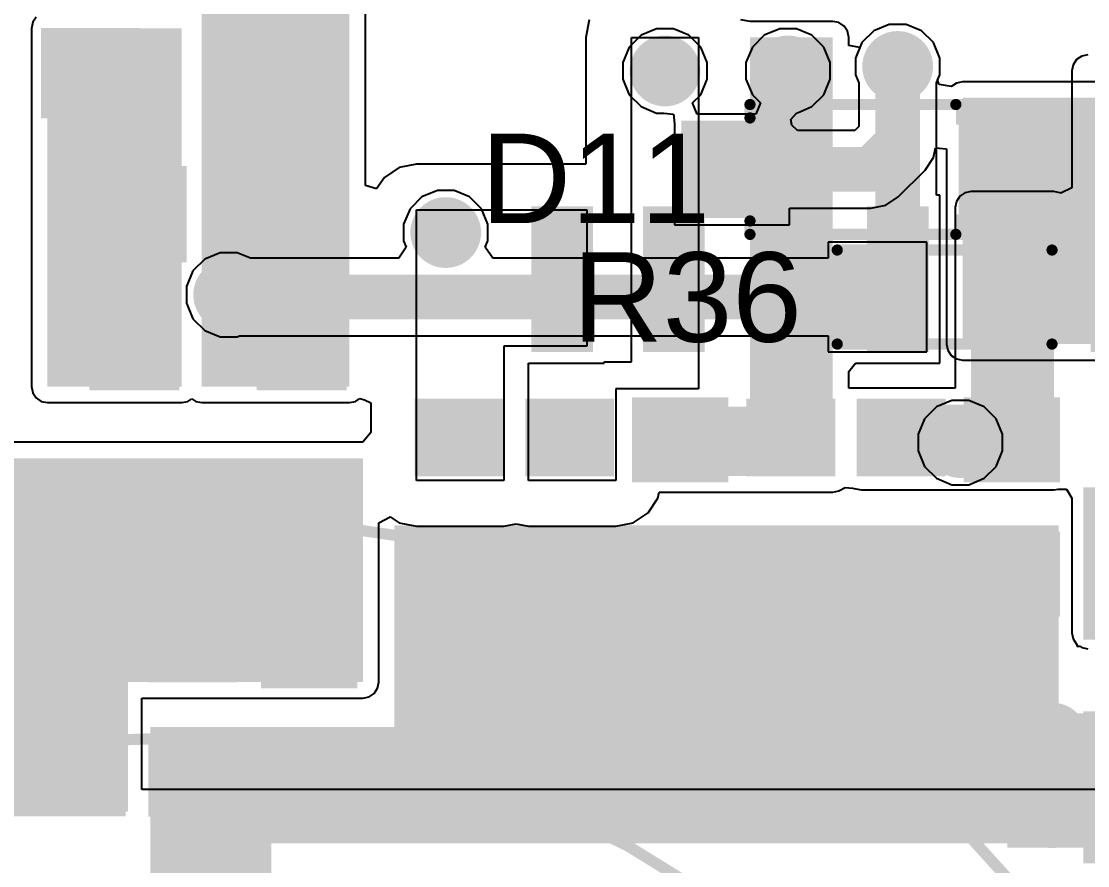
# Model space of a CAD drawing. Header units: millimetres. Extents: x 0 to 214, y 0 to 214.
# Drawn here: x 2.6093 to 3.0859, y 2.096 to 2.4732 of the extents above; entities that cross this region are included whole.
import ezdxf

# ---------------------------------------------------------------- set-up
doc = ezdxf.new("R2010")
doc.units = ezdxf.units.MM
doc.header["$MEASUREMENT"] = 0
for name, color, linetype in [('BottomLayer', 5, 'Continuous'), ('BottomPaste', 16, 'Continuous'), ('BottomSolder', 6, 'Continuous'), ('TopLayer', 1, 'Continuous'), ('TopOverlay', 2, 'Continuous'), ('TopPaste', 8, 'Continuous'), ('TopSolder', 216, 'Continuous'), ('ViaHoleLayer', 16, 'Continuous')]:
    doc.layers.add(name, color=color, linetype=linetype)
doc.styles.add('Arial', font='', dxfattribs={"height": 0.2})
doc.styles.get('Arial').set_extended_font_data('Arial')

# ---------------------------------------------------------------- blocks, each defined once
blk = doc.blocks.new('R___0603_17')
at = {"layer": 'TopLayer'}
for points in [[(-0.015, 0.0175), (-0.015, -0.0175), (-0.045, -0.0175), (-0.045, 0.0175)], [(0.045, 0.0175), (0.045, -0.0175), (0.015, -0.0175), (0.015, 0.0175)]]:
    blk.add_hatch(color=1, dxfattribs=at).paths.add_polyline_path(points)
at = {"layer": 'TopPaste'}
for points in [[(-0.015, 0.0175), (-0.015, -0.0175), (-0.045, -0.0175), (-0.045, 0.0175)], [(0.045, 0.0175), (0.045, -0.0175), (0.015, -0.0175), (0.015, 0.0175)]]:
    blk.add_hatch(color=8, dxfattribs=at).paths.add_polyline_path(points)
at = {"layer": 'TopSolder'}
for points in [[(-0.011, 0.0215), (-0.011, -0.0215), (-0.049, -0.0215), (-0.049, 0.0215)], [(0.049, 0.0215), (0.049, -0.0215), (0.011, -0.0215), (0.011, 0.0215)]]:
    blk.add_hatch(color=216, dxfattribs=at).paths.add_polyline_path(points)
at = {"layer": 'TopOverlay', "const_width": 0.005}
for points in [[(0.048, 0.021), (-0.048, 0.021)], [(-0.048, 0.021), (-0.048, -0.021)], [(0.048, 0.021), (0.048, -0.021)], [(0.048, -0.021), (-0.048, -0.021)]]:
    blk.add_lwpolyline(points, dxfattribs=at)
at = {"layer": 'TopOverlay', "const_width": 0.0025}
for points in [[(-0.04925, 0.021, 1), (-0.04675, 0.021, 1)], [(-0.04925, 0.021, 1), (-0.04675, 0.021, 1)], [(0.04675, 0.021, 1), (0.04925, 0.021, 1)], [(0.04675, 0.021, 1), (0.04925, 0.021, 1)], [(-0.04925, -0.021, 1), (-0.04675, -0.021, 1)], [(-0.04925, -0.021, 1), (-0.04675, -0.021, 1)], [(0.04675, -0.021, 1), (0.04925, -0.021, 1)], [(0.04675, -0.021, 1), (0.04925, -0.021, 1)]]:
    blk.add_lwpolyline(points, format="xyb", close=True, dxfattribs=at)
blk = doc.blocks.new('SOD_123_19')
at = {"layer": 'TopLayer'}
for points in [[(-0.04331, 0.01772), (-0.04331, -0.01772), (-0.08071, -0.01772), (-0.08071, 0.01772)], [(0.08071, 0.01772), (0.08071, -0.01772), (0.04331, -0.01772), (0.04331, 0.01772)]]:
    blk.add_hatch(color=1, dxfattribs=at).paths.add_polyline_path(points)
at = {"layer": 'TopOverlay'}
for points in [[(0.038, 0.02), (0.111, 0.02), (0.111, 0.0315), (0.038, 0.0315)], [(0.08344, -0.031), (0.11099, -0.031), (0.11099, 0.031), (0.08344, 0.031)], [(0.038, -0.0315), (0.111, -0.0315), (0.111, -0.02), (0.038, -0.02)]]:
    blk.add_hatch(color=2, dxfattribs=at).paths.add_polyline_path(points)
at = {"layer": 'TopPaste'}
for points in [[(-0.04331, 0.01772), (-0.04331, -0.01772), (-0.08071, -0.01772), (-0.08071, 0.01772)], [(0.08071, 0.01772), (0.08071, -0.01772), (0.04331, -0.01772), (0.04331, 0.01772)]]:
    blk.add_hatch(color=8, dxfattribs=at).paths.add_polyline_path(points)
at = {"layer": 'TopSolder'}
for points in [[(-0.03931, 0.02172), (-0.03931, -0.02172), (-0.08471, -0.02172), (-0.08471, 0.02172)], [(0.08471, 0.02172), (0.08471, -0.02172), (0.03931, -0.02172), (0.03931, 0.02172)]]:
    blk.add_hatch(color=216, dxfattribs=at).paths.add_polyline_path(points)
at = {"layer": 'TopOverlay', "const_width": 0.005}
for points in [[(-0.054, 0.023), (-0.054, 0.029)], [(-0.054, 0.029), (0.038, 0.029)], [(-0.054, -0.029), (-0.054, -0.023)], [(-0.054, -0.029), (0.038, -0.029)]]:
    blk.add_lwpolyline(points, dxfattribs=at)
at = {"layer": 'TopOverlay', "const_width": 0.0025}
for points in [[(-0.05525, 0.029, 1), (-0.05275, 0.029, 1)], [(-0.05525, 0.029, 1), (-0.05275, 0.029, 1)], [(0.03675, 0.029, 1), (0.03925, 0.029, 1)], [(-0.05525, 0.023, 1), (-0.05275, 0.023, 1)], [(-0.05525, -0.023, 1), (-0.05275, -0.023, 1)], [(-0.05525, -0.029, 1), (-0.05275, -0.029, 1)], [(-0.05525, -0.029, 1), (-0.05275, -0.029, 1)], [(0.03675, -0.029, 1), (0.03925, -0.029, 1)]]:
    blk.add_lwpolyline(points, format="xyb", close=True, dxfattribs=at)
blk = doc.blocks.new('R___0603_B_44')
at = {"layer": 'BottomLayer'}
for points in [[(-0.045, -0.0175), (-0.045, 0.0175), (-0.015, 0.0175), (-0.015, -0.0175)], [(0.015, -0.0175), (0.015, 0.0175), (0.045, 0.0175), (0.045, -0.0175)]]:
    blk.add_hatch(color=5, dxfattribs=at).paths.add_polyline_path(points)
at = {"layer": 'BottomPaste'}
for points in [[(-0.045, -0.0175), (-0.045, 0.0175), (-0.015, 0.0175), (-0.015, -0.0175)], [(0.015, -0.0175), (0.015, 0.0175), (0.045, 0.0175), (0.045, -0.0175)]]:
    blk.add_hatch(color=16, dxfattribs=at).paths.add_polyline_path(points)
at = {"layer": 'BottomSolder'}
for points in [[(-0.049, -0.0215), (-0.049, 0.0215), (-0.011, 0.0215), (-0.011, -0.0215)], [(0.011, -0.0215), (0.011, 0.0215), (0.049, 0.0215), (0.049, -0.0215)]]:
    blk.add_hatch(color=6, dxfattribs=at).paths.add_polyline_path(points)
blk = doc.blocks.new('C___0603_B_89')
at = {"layer": 'BottomLayer'}
for points in [[(-0.045, -0.0175), (-0.045, 0.0175), (-0.015, 0.0175), (-0.015, -0.0175)], [(0.015, -0.0175), (0.015, 0.0175), (0.045, 0.0175), (0.045, -0.0175)]]:
    blk.add_hatch(color=5, dxfattribs=at).paths.add_polyline_path(points)
at = {"layer": 'BottomPaste'}
for points in [[(-0.045, -0.0175), (-0.045, 0.0175), (-0.015, 0.0175), (-0.015, -0.0175)], [(0.015, -0.0175), (0.015, 0.0175), (0.045, 0.0175), (0.045, -0.0175)]]:
    blk.add_hatch(color=16, dxfattribs=at).paths.add_polyline_path(points)
at = {"layer": 'BottomSolder'}
for points in [[(-0.04736, -0.01986), (-0.04736, 0.01986), (-0.01264, 0.01986), (-0.01264, -0.01986)], [(0.01264, -0.01986), (0.01264, 0.01986), (0.04736, 0.01986), (0.04736, -0.01986)]]:
    blk.add_hatch(color=6, dxfattribs=at).paths.add_polyline_path(points)
blk = doc.blocks.new('C___0603_B_90')
at = {"layer": 'BottomLayer'}
for points in [[(-0.045, -0.0175), (-0.045, 0.0175), (-0.015, 0.0175), (-0.015, -0.0175)], [(0.015, -0.0175), (0.015, 0.0175), (0.045, 0.0175), (0.045, -0.0175)]]:
    blk.add_hatch(color=5, dxfattribs=at).paths.add_polyline_path(points)
at = {"layer": 'BottomPaste'}
for points in [[(-0.045, -0.0175), (-0.045, 0.0175), (-0.015, 0.0175), (-0.015, -0.0175)], [(0.015, -0.0175), (0.015, 0.0175), (0.045, 0.0175), (0.045, -0.0175)]]:
    blk.add_hatch(color=16, dxfattribs=at).paths.add_polyline_path(points)
at = {"layer": 'BottomSolder'}
for points in [[(-0.04736, -0.01986), (-0.04736, 0.01986), (-0.01264, 0.01986), (-0.01264, -0.01986)], [(0.01264, -0.01986), (0.01264, 0.01986), (0.04736, 0.01986), (0.04736, -0.01986)]]:
    blk.add_hatch(color=6, dxfattribs=at).paths.add_polyline_path(points)
blk = doc.blocks.new('UCC256404DDBR_B_96')
at = {"layer": 'BottomLayer'}
for points in [[(-0.139764, 0.186811), (-0.07874, 0.186811), (-0.07874, 0.163189), (-0.139764, 0.163189)], [(0.07874, 0.186811), (0.139764, 0.186811), (0.139764, 0.163189), (0.07874, 0.163189)], [(-0.139764, 0.136811), (-0.07874, 0.136811), (-0.07874, 0.113189), (-0.139764, 0.113189)], [(0.07874, 0.136811), (0.139764, 0.136811), (0.139764, 0.113189), (0.07874, 0.113189)], [(-0.139764, 0.086811), (-0.07874, 0.086811), (-0.07874, 0.063189), (-0.139764, 0.063189)], [(0.07874, 0.086811), (0.139764, 0.086811), (0.139764, 0.063189), (0.07874, 0.063189)], [(-0.139764, 0.036811), (-0.07874, 0.036811), (-0.07874, 0.013189), (-0.139764, 0.013189)], [(0.07874, 0.036811), (0.139764, 0.036811), (0.139764, 0.013189), (0.07874, 0.013189)], [(-0.139764, -0.013189), (-0.07874, -0.013189), (-0.07874, -0.036811), (-0.139764, -0.036811)], [(-0.139764, -0.063189), (-0.07874, -0.063189), (-0.07874, -0.086811), (-0.139764, -0.086811)], [(0.07874, -0.063189), (0.139764, -0.063189), (0.139764, -0.086811), (0.07874, -0.086811)], [(0.07874, -0.113189), (0.139764, -0.113189), (0.139764, -0.136811), (0.07874, -0.136811)], [(-0.139764, -0.163189), (-0.07874, -0.163189), (-0.07874, -0.186811), (-0.139764, -0.186811)], [(0.07874, -0.163189), (0.139764, -0.163189), (0.139764, -0.186811), (0.07874, -0.186811)]]:
    blk.add_hatch(color=5, dxfattribs=at).paths.add_polyline_path(points)
at = {"layer": 'BottomPaste'}
for points in [[(-0.139764, 0.186811), (-0.07874, 0.186811), (-0.07874, 0.163189), (-0.139764, 0.163189)], [(0.07874, 0.186811), (0.139764, 0.186811), (0.139764, 0.163189), (0.07874, 0.163189)], [(-0.139764, 0.136811), (-0.07874, 0.136811), (-0.07874, 0.113189), (-0.139764, 0.113189)], [(0.07874, 0.136811), (0.139764, 0.136811), (0.139764, 0.113189), (0.07874, 0.113189)], [(-0.139764, 0.086811), (-0.07874, 0.086811), (-0.07874, 0.063189), (-0.139764, 0.063189)], [(0.07874, 0.086811), (0.139764, 0.086811), (0.139764, 0.063189), (0.07874, 0.063189)], [(-0.139764, 0.036811), (-0.07874, 0.036811), (-0.07874, 0.013189), (-0.139764, 0.013189)], [(0.07874, 0.036811), (0.139764, 0.036811), (0.139764, 0.013189), (0.07874, 0.013189)], [(-0.139764, -0.013189), (-0.07874, -0.013189), (-0.07874, -0.036811), (-0.139764, -0.036811)], [(-0.139764, -0.063189), (-0.07874, -0.063189), (-0.07874, -0.086811), (-0.139764, -0.086811)], [(0.07874, -0.063189), (0.139764, -0.063189), (0.139764, -0.086811), (0.07874, -0.086811)], [(0.07874, -0.113189), (0.139764, -0.113189), (0.139764, -0.136811), (0.07874, -0.136811)], [(-0.139764, -0.163189), (-0.07874, -0.163189), (-0.07874, -0.186811), (-0.139764, -0.186811)], [(0.07874, -0.163189), (0.139764, -0.163189), (0.139764, -0.186811), (0.07874, -0.186811)]]:
    blk.add_hatch(color=16, dxfattribs=at).paths.add_polyline_path(points)
at = {"layer": 'BottomSolder'}
for points in [[(-0.141733, 0.18878), (-0.076771, 0.18878), (-0.076771, 0.16122), (-0.141733, 0.16122)], [(0.076771, 0.18878), (0.141733, 0.18878), (0.141733, 0.16122), (0.076771, 0.16122)], [(-0.141733, 0.13878), (-0.076771, 0.13878), (-0.076771, 0.11122), (-0.141733, 0.11122)], [(0.076771, 0.13878), (0.141733, 0.13878), (0.141733, 0.11122), (0.076771, 0.11122)], [(-0.141733, 0.08878), (-0.076771, 0.08878), (-0.076771, 0.06122), (-0.141733, 0.06122)], [(0.076771, 0.08878), (0.141733, 0.08878), (0.141733, 0.06122), (0.076771, 0.06122)], [(-0.141733, 0.03878), (-0.076771, 0.03878), (-0.076771, 0.01122), (-0.141733, 0.01122)], [(0.076771, 0.03878), (0.141733, 0.03878), (0.141733, 0.01122), (0.076771, 0.01122)], [(-0.141733, -0.01122), (-0.076771, -0.01122), (-0.076771, -0.03878), (-0.141733, -0.03878)], [(-0.141733, -0.06122), (-0.076771, -0.06122), (-0.076771, -0.08878), (-0.141733, -0.08878)], [(0.076771, -0.06122), (0.141733, -0.06122), (0.141733, -0.08878), (0.076771, -0.08878)], [(0.076771, -0.11122), (0.141733, -0.11122), (0.141733, -0.13878), (0.076771, -0.13878)], [(-0.141733, -0.16122), (-0.076771, -0.16122), (-0.076771, -0.18878), (-0.141733, -0.18878)], [(0.076771, -0.16122), (0.141733, -0.16122), (0.141733, -0.18878), (0.076771, -0.18878)]]:
    blk.add_hatch(color=6, dxfattribs=at).paths.add_polyline_path(points)
blk = doc.blocks.new('R___0603_B_132')
at = {"layer": 'BottomLayer'}
for points in [[(-0.045, -0.0175), (-0.045, 0.0175), (-0.015, 0.0175), (-0.015, -0.0175)], [(0.015, -0.0175), (0.015, 0.0175), (0.045, 0.0175), (0.045, -0.0175)]]:
    blk.add_hatch(color=5, dxfattribs=at).paths.add_polyline_path(points)
at = {"layer": 'BottomPaste'}
for points in [[(-0.045, -0.0175), (-0.045, 0.0175), (-0.015, 0.0175), (-0.015, -0.0175)], [(0.015, -0.0175), (0.015, 0.0175), (0.045, 0.0175), (0.045, -0.0175)]]:
    blk.add_hatch(color=16, dxfattribs=at).paths.add_polyline_path(points)
at = {"layer": 'BottomSolder'}
for points in [[(-0.049, -0.0215), (-0.049, 0.0215), (-0.011, 0.0215), (-0.011, -0.0215)], [(0.011, -0.0215), (0.011, 0.0215), (0.049, 0.0215), (0.049, -0.0215)]]:
    blk.add_hatch(color=6, dxfattribs=at).paths.add_polyline_path(points)
blk = doc.blocks.new('R___0603_B_150')
at = {"layer": 'BottomLayer'}
for points in [[(-0.045, -0.0175), (-0.045, 0.0175), (-0.015, 0.0175), (-0.015, -0.0175)], [(0.015, -0.0175), (0.015, 0.0175), (0.045, 0.0175), (0.045, -0.0175)]]:
    blk.add_hatch(color=5, dxfattribs=at).paths.add_polyline_path(points)
at = {"layer": 'BottomPaste'}
for points in [[(-0.045, -0.0175), (-0.045, 0.0175), (-0.015, 0.0175), (-0.015, -0.0175)], [(0.015, -0.0175), (0.015, 0.0175), (0.045, 0.0175), (0.045, -0.0175)]]:
    blk.add_hatch(color=16, dxfattribs=at).paths.add_polyline_path(points)
at = {"layer": 'BottomSolder'}
for points in [[(-0.049, -0.0215), (-0.049, 0.0215), (-0.011, 0.0215), (-0.011, -0.0215)], [(0.011, -0.0215), (0.011, 0.0215), (0.049, 0.0215), (0.049, -0.0215)]]:
    blk.add_hatch(color=6, dxfattribs=at).paths.add_polyline_path(points)
blk = doc.blocks.new('R___0603_B_158')
at = {"layer": 'BottomLayer'}
for points in [[(-0.045, -0.0175), (-0.045, 0.0175), (-0.015, 0.0175), (-0.015, -0.0175)], [(0.015, -0.0175), (0.015, 0.0175), (0.045, 0.0175), (0.045, -0.0175)]]:
    blk.add_hatch(color=5, dxfattribs=at).paths.add_polyline_path(points)
at = {"layer": 'BottomPaste'}
for points in [[(-0.045, -0.0175), (-0.045, 0.0175), (-0.015, 0.0175), (-0.015, -0.0175)], [(0.015, -0.0175), (0.015, 0.0175), (0.045, 0.0175), (0.045, -0.0175)]]:
    blk.add_hatch(color=16, dxfattribs=at).paths.add_polyline_path(points)
at = {"layer": 'BottomSolder'}
for points in [[(-0.049, -0.0215), (-0.049, 0.0215), (-0.011, 0.0215), (-0.011, -0.0215)], [(0.011, -0.0215), (0.011, 0.0215), (0.049, 0.0215), (0.049, -0.0215)]]:
    blk.add_hatch(color=6, dxfattribs=at).paths.add_polyline_path(points)
blk = doc.blocks.new('SOT_23_B_174')
at = {"layer": 'BottomLayer'}
for points in [[(-0.05354, 0.05748), (-0.02126, 0.05748), (-0.02126, 0.02126), (-0.05354, 0.02126)], [(0.02126, 0.05748), (0.05354, 0.05748), (0.05354, 0.02126), (0.02126, 0.02126)], [(-0.01614, -0.02126), (0.01614, -0.02126), (0.01614, -0.05748), (-0.01614, -0.05748)]]:
    blk.add_hatch(color=5, dxfattribs=at).paths.add_polyline_path(points)
at = {"layer": 'BottomPaste'}
for points in [[(-0.05354, 0.05748), (-0.02126, 0.05748), (-0.02126, 0.02126), (-0.05354, 0.02126)], [(0.02126, 0.05748), (0.05354, 0.05748), (0.05354, 0.02126), (0.02126, 0.02126)], [(-0.01614, -0.02126), (0.01614, -0.02126), (0.01614, -0.05748), (-0.01614, -0.05748)]]:
    blk.add_hatch(color=16, dxfattribs=at).paths.add_polyline_path(points)
at = {"layer": 'BottomSolder'}
for points in [[(-0.05754, 0.06148), (-0.01726, 0.06148), (-0.01726, 0.01726), (-0.05754, 0.01726)], [(0.01726, 0.06148), (0.05754, 0.06148), (0.05754, 0.01726), (0.01726, 0.01726)], [(-0.02014, -0.01726), (0.02014, -0.01726), (0.02014, -0.06148), (-0.02014, -0.06148)]]:
    blk.add_hatch(color=6, dxfattribs=at).paths.add_polyline_path(points)
blk = doc.blocks.new('SOT_23_B_175')
at = {"layer": 'BottomLayer'}
for points in [[(-0.05354, 0.05748), (-0.02126, 0.05748), (-0.02126, 0.02126), (-0.05354, 0.02126)], [(0.02126, 0.05748), (0.05354, 0.05748), (0.05354, 0.02126), (0.02126, 0.02126)], [(-0.01614, -0.02126), (0.01614, -0.02126), (0.01614, -0.05748), (-0.01614, -0.05748)]]:
    blk.add_hatch(color=5, dxfattribs=at).paths.add_polyline_path(points)
at = {"layer": 'BottomPaste'}
for points in [[(-0.05354, 0.05748), (-0.02126, 0.05748), (-0.02126, 0.02126), (-0.05354, 0.02126)], [(0.02126, 0.05748), (0.05354, 0.05748), (0.05354, 0.02126), (0.02126, 0.02126)], [(-0.01614, -0.02126), (0.01614, -0.02126), (0.01614, -0.05748), (-0.01614, -0.05748)]]:
    blk.add_hatch(color=16, dxfattribs=at).paths.add_polyline_path(points)
at = {"layer": 'BottomSolder'}
for points in [[(-0.05754, 0.06148), (-0.01726, 0.06148), (-0.01726, 0.01726), (-0.05754, 0.01726)], [(0.01726, 0.06148), (0.05754, 0.06148), (0.05754, 0.01726), (0.01726, 0.01726)], [(-0.02014, -0.01726), (0.02014, -0.01726), (0.02014, -0.06148), (-0.02014, -0.06148)]]:
    blk.add_hatch(color=6, dxfattribs=at).paths.add_polyline_path(points)
blk = doc.blocks.new('TO_263_B_176')
at = {"layer": 'BottomLayer'}
blk.add_hatch(color=5, dxfattribs=at).paths.add_polyline_path([(-0.14094, 0.28504), (-0.05906, 0.28504), (-0.05906, 0.13504), (-0.14094, 0.13504)])
at = {"layer": 'BottomPaste'}
blk.add_hatch(color=16, dxfattribs=at).paths.add_polyline_path([(-0.14094, 0.28504), (-0.05906, 0.28504), (-0.05906, 0.13504), (-0.14094, 0.13504)])
at = {"layer": 'BottomSolder'}
blk.add_hatch(color=6, dxfattribs=at).paths.add_polyline_path([(-0.14494, 0.28904), (-0.05506, 0.28904), (-0.05506, 0.13104), (-0.14494, 0.13104)])
blk = doc.blocks.new('C___0603_B_233')
at = {"layer": 'BottomLayer'}
for points in [[(-0.045, -0.0175), (-0.045, 0.0175), (-0.015, 0.0175), (-0.015, -0.0175)], [(0.015, -0.0175), (0.015, 0.0175), (0.045, 0.0175), (0.045, -0.0175)]]:
    blk.add_hatch(color=5, dxfattribs=at).paths.add_polyline_path(points)
at = {"layer": 'BottomPaste'}
for points in [[(-0.045, -0.0175), (-0.045, 0.0175), (-0.015, 0.0175), (-0.015, -0.0175)], [(0.015, -0.0175), (0.015, 0.0175), (0.045, 0.0175), (0.045, -0.0175)]]:
    blk.add_hatch(color=16, dxfattribs=at).paths.add_polyline_path(points)
at = {"layer": 'BottomSolder'}
for points in [[(-0.04736, -0.01986), (-0.04736, 0.01986), (-0.01264, 0.01986), (-0.01264, -0.01986)], [(0.01264, -0.01986), (0.01264, 0.01986), (0.04736, 0.01986), (0.04736, -0.01986)]]:
    blk.add_hatch(color=6, dxfattribs=at).paths.add_polyline_path(points)
blk = doc.blocks.new('C___0603_B_234')
at = {"layer": 'BottomLayer'}
for points in [[(-0.045, -0.0175), (-0.045, 0.0175), (-0.015, 0.0175), (-0.015, -0.0175)], [(0.015, -0.0175), (0.015, 0.0175), (0.045, 0.0175), (0.045, -0.0175)]]:
    blk.add_hatch(color=5, dxfattribs=at).paths.add_polyline_path(points)
at = {"layer": 'BottomPaste'}
for points in [[(-0.045, -0.0175), (-0.045, 0.0175), (-0.015, 0.0175), (-0.015, -0.0175)], [(0.015, -0.0175), (0.015, 0.0175), (0.045, 0.0175), (0.045, -0.0175)]]:
    blk.add_hatch(color=16, dxfattribs=at).paths.add_polyline_path(points)
at = {"layer": 'BottomSolder'}
for points in [[(-0.04736, -0.01986), (-0.04736, 0.01986), (-0.01264, 0.01986), (-0.01264, -0.01986)], [(0.01264, -0.01986), (0.01264, 0.01986), (0.04736, 0.01986), (0.04736, -0.01986)]]:
    blk.add_hatch(color=6, dxfattribs=at).paths.add_polyline_path(points)
blk = doc.blocks.new('C___1206_B_240')
at = {"layer": 'BottomLayer'}
for points in [[(-0.08, 0.035), (-0.02, 0.035), (-0.02, -0.035), (-0.08, -0.035)], [(0.02, 0.035), (0.08, 0.035), (0.08, -0.035), (0.02, -0.035)]]:
    blk.add_hatch(color=5, dxfattribs=at).paths.add_polyline_path(points)
at = {"layer": 'BottomPaste'}
for points in [[(-0.08, 0.035), (-0.02, 0.035), (-0.02, -0.035), (-0.08, -0.035)], [(0.02, 0.035), (0.08, 0.035), (0.08, -0.035), (0.02, -0.035)]]:
    blk.add_hatch(color=16, dxfattribs=at).paths.add_polyline_path(points)
at = {"layer": 'BottomSolder'}
for points in [[(-0.084, 0.039), (-0.016, 0.039), (-0.016, -0.039), (-0.084, -0.039)], [(0.016, 0.039), (0.084, 0.039), (0.084, -0.039), (0.016, -0.039)]]:
    blk.add_hatch(color=6, dxfattribs=at).paths.add_polyline_path(points)
blk = doc.blocks.new('C___0603_B_265')
at = {"layer": 'BottomLayer'}
for points in [[(-0.045, -0.0175), (-0.045, 0.0175), (-0.015, 0.0175), (-0.015, -0.0175)], [(0.015, -0.0175), (0.015, 0.0175), (0.045, 0.0175), (0.045, -0.0175)]]:
    blk.add_hatch(color=5, dxfattribs=at).paths.add_polyline_path(points)
at = {"layer": 'BottomPaste'}
for points in [[(-0.045, -0.0175), (-0.045, 0.0175), (-0.015, 0.0175), (-0.015, -0.0175)], [(0.015, -0.0175), (0.015, 0.0175), (0.045, 0.0175), (0.045, -0.0175)]]:
    blk.add_hatch(color=16, dxfattribs=at).paths.add_polyline_path(points)
at = {"layer": 'BottomSolder'}
for points in [[(-0.04736, -0.01986), (-0.04736, 0.01986), (-0.01264, 0.01986), (-0.01264, -0.01986)], [(0.01264, -0.01986), (0.01264, 0.01986), (0.04736, 0.01986), (0.04736, -0.01986)]]:
    blk.add_hatch(color=6, dxfattribs=at).paths.add_polyline_path(points)
blk = doc.blocks.new('KN151M45025_30A_267')
at = {"layer": 'TopOverlay', "const_width": 0.005}
blk.add_lwpolyline([(0.48897, 0, 1), (-0.49527, 0, 1)], format="xyb", close=True, dxfattribs=at)
blk.add_lwpolyline([(0.00175, 0.3936, -228.200389), (-0.00515, 0.3937)], format="xyb", dxfattribs=at)

msp = doc.modelspace()

# ---------------------------------------------------------------- hatches: boundary and pattern name
at = {"layer": 'BottomLayer'}
for points in [[(2.69, 2.31), (2.756, 2.31), (2.756, 2.581), (2.69, 2.581)], [(2.621, 2.31), (2.681, 2.31), (2.681, 2.47), (2.621, 2.47)], [(2.935, 2.27), (2.972, 2.27), (2.972, 2.466), (2.935, 2.466)], [(3.0338, 2.271), (3.0708, 2.271), (3.0708, 2.39), (3.0338, 2.39)], [(2.9848, 2.271), (3.0708, 2.271), (3.0708, 2.302), (2.9848, 2.302)], [(2.886, 2.27), (2.972, 2.27), (2.972, 2.301), (2.886, 2.301)], [(2.501, 2.118), (2.656, 2.118), (2.656, 2.278), (2.501, 2.278)], [(2.501, 2.178), (2.762, 2.178), (2.762, 2.278), (2.501, 2.278)], [(2.776, 2.106), (3.073, 2.106), (3.073, 2.248), (2.776, 2.248)], [(2.667, 1.922), (2.721, 1.922), (2.721, 2.158), (2.667, 2.158)], [(2.667, 2.106), (3.158, 2.106), (3.158, 2.158), (2.667, 2.158)]]:
    msp.add_hatch(color=5, dxfattribs=at).paths.add_polyline_path(points)
h = msp.add_hatch(color=5, dxfattribs=at)
edge = h.paths.add_edge_path()
edge.add_arc((3.001, 2.453), 0.01181, 0, 360)
h = msp.add_hatch(color=5, dxfattribs=at)
edge = h.paths.add_edge_path()
edge.add_arc((2.897, 2.451), 0.01181, 0, 360)
h = msp.add_hatch(color=5, dxfattribs=at)
edge = h.paths.add_edge_path()
edge.add_arc((2.952, 2.451), 0.01181, 0, 360)
h = msp.add_hatch(color=5, dxfattribs=at)
edge = h.paths.add_edge_path()
edge.add_arc((2.799, 2.37881), 0.01181, 0, 360)
h = msp.add_hatch(color=5, dxfattribs=at)
edge = h.paths.add_edge_path()
edge.add_arc((2.702, 2.351), 0.01181, 0, 360)
h = msp.add_hatch(color=5, dxfattribs=at)
edge = h.paths.add_edge_path()
edge.add_arc((3.029, 2.285), 0.01181, 0, 360)
h = msp.add_hatch(color=5, dxfattribs=at)
edge = h.paths.add_edge_path()
edge.add_arc((2.805, 2.18025), 0.01181, 0, 360)
h = msp.add_hatch(color=5, dxfattribs=at)
edge = h.paths.add_edge_path()
edge.add_arc((2.909, 2.18025), 0.01181, 0, 360)
h = msp.add_hatch(color=5, dxfattribs=at)
edge = h.paths.add_edge_path()
edge.add_arc((3.0026, 2.18025), 0.01181, 0, 360)
h = msp.add_hatch(color=5, dxfattribs=at)
edge = h.paths.add_edge_path()
edge.add_arc((3.07, 2.153), 0.01181, 0, 360)
h = msp.add_hatch(color=5, dxfattribs=at)
edge = h.paths.add_edge_path()
edge.add_arc((3.07, 2.11967), 0.01181, 0, 360)
at = {"layer": 'BottomSolder'}
h = msp.add_hatch(color=6, dxfattribs=at)
edge = h.paths.add_edge_path()
edge.add_arc((3.001, 2.453), 0.01581, 0, 360)
h = msp.add_hatch(color=6, dxfattribs=at)
edge = h.paths.add_edge_path()
edge.add_arc((2.897, 2.451), 0.01581, 0, 360)
h = msp.add_hatch(color=6, dxfattribs=at)
edge = h.paths.add_edge_path()
edge.add_arc((2.952, 2.451), 0.01581, 0, 360)
h = msp.add_hatch(color=6, dxfattribs=at)
edge = h.paths.add_edge_path()
edge.add_arc((2.799, 2.37881), 0.01581, 0, 360)
h = msp.add_hatch(color=6, dxfattribs=at)
edge = h.paths.add_edge_path()
edge.add_arc((2.702, 2.351), 0.01581, 0, 360)
h = msp.add_hatch(color=6, dxfattribs=at)
edge = h.paths.add_edge_path()
edge.add_arc((3.029, 2.285), 0.01581, 0, 360)
h = msp.add_hatch(color=6, dxfattribs=at)
edge = h.paths.add_edge_path()
edge.add_arc((2.805, 2.18025), 0.01581, 0, 360)
h = msp.add_hatch(color=6, dxfattribs=at)
edge = h.paths.add_edge_path()
edge.add_arc((2.909, 2.18025), 0.01581, 0, 360)
h = msp.add_hatch(color=6, dxfattribs=at)
edge = h.paths.add_edge_path()
edge.add_arc((3.0026, 2.18025), 0.01581, 0, 360)
h = msp.add_hatch(color=6, dxfattribs=at)
edge = h.paths.add_edge_path()
edge.add_arc((3.07, 2.153), 0.01581, 0, 360)
h = msp.add_hatch(color=6, dxfattribs=at)
edge = h.paths.add_edge_path()
edge.add_arc((3.07, 2.11967), 0.01581, 0, 360)
at = {"layer": 'TopLayer'}
h = msp.add_hatch(color=1, dxfattribs=at)
edge = h.paths.add_edge_path()
edge.add_arc((3.001, 2.453), 0.01181, 0, 360)
h = msp.add_hatch(color=1, dxfattribs=at)
edge = h.paths.add_edge_path()
edge.add_arc((2.897, 2.451), 0.01181, 0, 360)
h = msp.add_hatch(color=1, dxfattribs=at)
edge = h.paths.add_edge_path()
edge.add_arc((2.952, 2.451), 0.01181, 0, 360)
for points in [[(3.03, 2.329), (3.101, 2.329), (3.101, 2.439), (3.03, 2.439)], [(3.05, 2.104), (3.198, 2.104), (3.198, 2.164), (3.05, 2.164)]]:
    msp.add_hatch(color=1, dxfattribs=at).paths.add_polyline_path(points)
h = msp.add_hatch(color=1, dxfattribs=at)
edge = h.paths.add_edge_path()
edge.add_arc((2.799, 2.37881), 0.01181, 0, 360)
h = msp.add_hatch(color=1, dxfattribs=at)
edge = h.paths.add_edge_path()
edge.add_arc((2.702, 2.351), 0.01181, 0, 360)
h = msp.add_hatch(color=1, dxfattribs=at)
edge = h.paths.add_edge_path()
edge.add_arc((3.029, 2.285), 0.01181, 0, 360)
h = msp.add_hatch(color=1, dxfattribs=at)
edge = h.paths.add_edge_path()
edge.add_arc((2.805, 2.18025), 0.01181, 0, 360)
h = msp.add_hatch(color=1, dxfattribs=at)
edge = h.paths.add_edge_path()
edge.add_arc((2.909, 2.18025), 0.01181, 0, 360)
h = msp.add_hatch(color=1, dxfattribs=at)
edge = h.paths.add_edge_path()
edge.add_arc((3.0026, 2.18025), 0.01181, 0, 360)
h = msp.add_hatch(color=1, dxfattribs=at)
edge = h.paths.add_edge_path()
edge.add_arc((3.07, 2.153), 0.01181, 0, 360)
h = msp.add_hatch(color=1, dxfattribs=at)
edge = h.paths.add_edge_path()
edge.add_arc((3.07, 2.11967), 0.01181, 0, 360)
at = {"layer": 'TopSolder'}
h = msp.add_hatch(color=216, dxfattribs=at)
edge = h.paths.add_edge_path()
edge.add_arc((3.001, 2.453), 0.01581, 0, 360)
h = msp.add_hatch(color=216, dxfattribs=at)
edge = h.paths.add_edge_path()
edge.add_arc((2.897, 2.451), 0.01581, 0, 360)
h = msp.add_hatch(color=216, dxfattribs=at)
edge = h.paths.add_edge_path()
edge.add_arc((2.952, 2.451), 0.01581, 0, 360)
h = msp.add_hatch(color=216, dxfattribs=at)
edge = h.paths.add_edge_path()
edge.add_arc((2.799, 2.37881), 0.01581, 0, 360)
h = msp.add_hatch(color=216, dxfattribs=at)
edge = h.paths.add_edge_path()
edge.add_arc((2.702, 2.351), 0.01581, 0, 360)
h = msp.add_hatch(color=216, dxfattribs=at)
edge = h.paths.add_edge_path()
edge.add_arc((3.029, 2.285), 0.01581, 0, 360)
h = msp.add_hatch(color=216, dxfattribs=at)
edge = h.paths.add_edge_path()
edge.add_arc((2.805, 2.18025), 0.01581, 0, 360)
h = msp.add_hatch(color=216, dxfattribs=at)
edge = h.paths.add_edge_path()
edge.add_arc((2.909, 2.18025), 0.01581, 0, 360)
h = msp.add_hatch(color=216, dxfattribs=at)
edge = h.paths.add_edge_path()
edge.add_arc((3.0026, 2.18025), 0.01581, 0, 360)
h = msp.add_hatch(color=216, dxfattribs=at)
edge = h.paths.add_edge_path()
edge.add_arc((3.07, 2.153), 0.01581, 0, 360)
h = msp.add_hatch(color=216, dxfattribs=at)
edge = h.paths.add_edge_path()
edge.add_arc((3.07, 2.11967), 0.01581, 0, 360)
at = {"layer": 'ViaHoleLayer'}
h = msp.add_hatch(color=16, dxfattribs=at)
edge = h.paths.add_edge_path()
edge.add_arc((2.897, 2.451), 0.00591, 0, 360)
h = msp.add_hatch(color=16, dxfattribs=at)
edge = h.paths.add_edge_path()
edge.add_arc((2.952, 2.451), 0.00591, 0, 360)
h = msp.add_hatch(color=16, dxfattribs=at)
edge = h.paths.add_edge_path()
edge.add_arc((3.001, 2.453), 0.00591, 0, 360)
h = msp.add_hatch(color=16, dxfattribs=at)
edge = h.paths.add_edge_path()
edge.add_arc((2.799, 2.37881), 0.00591, 0, 360)
h = msp.add_hatch(color=16, dxfattribs=at)
edge = h.paths.add_edge_path()
edge.add_arc((2.702, 2.351), 0.00591, 0, 360)
h = msp.add_hatch(color=16, dxfattribs=at)
edge = h.paths.add_edge_path()
edge.add_arc((3.029, 2.285), 0.00591, 0, 360)
h = msp.add_hatch(color=16, dxfattribs=at)
edge = h.paths.add_edge_path()
edge.add_arc((2.805, 2.18025), 0.00591, 0, 360)
h = msp.add_hatch(color=16, dxfattribs=at)
edge = h.paths.add_edge_path()
edge.add_arc((2.909, 2.18025), 0.00591, 0, 360)
h = msp.add_hatch(color=16, dxfattribs=at)
edge = h.paths.add_edge_path()
edge.add_arc((3.0026, 2.18025), 0.00591, 0, 360)
h = msp.add_hatch(color=16, dxfattribs=at)
edge = h.paths.add_edge_path()
edge.add_arc((3.07, 2.153), 0.00591, 0, 360)
h = msp.add_hatch(color=16, dxfattribs=at)
edge = h.paths.add_edge_path()
edge.add_arc((3.07, 2.11967), 0.00591, 0, 360)

# ---------------------------------------------------------------- linework, layer by layer
at = {"layer": 'BottomLayer'}
for p, q in [((2.76314, 2.39978), (2.76314, 2.581)), ((2.61595, 2.47505), (2.61441, 2.47273)), ((2.86316, 2.4738), (2.86161, 2.466)), ((2.935, 2.47314), (2.93084, 2.4738)), ((2.61441, 2.47273), (2.61386, 2.47)), ((2.61386, 2.47), (2.61386, 2.31)), ((2.972, 2.47314), (2.935, 2.47314)), ((2.97473, 2.47259), (2.972, 2.47314)), ((2.97705, 2.47105), (2.97473, 2.47259)), ((2.97859, 2.46873), (2.97705, 2.47105)), ((2.97914, 2.466), (2.97859, 2.46873)), ((2.99034, 2.46895), (2.98505, 2.46366)), ((2.99726, 2.47181), (2.99034, 2.46895)), ((3.00474, 2.47181), (2.99726, 2.47181)), ((3.01166, 2.46895), (3.00474, 2.47181)), ((3.01695, 2.46366), (3.01166, 2.46895)), ((2.86161, 2.466), (2.86161, 2.40939)), ((2.882, 2.321), (2.882, 2.466)), ((2.882, 2.466), (2.912, 2.466)), ((2.912, 2.466), (2.912, 2.309)), ((2.97914, 2.46244), (2.97914, 2.466)), ((2.98414, 2.46144), (2.97914, 2.46244)), ((2.98505, 2.46366), (2.98414, 2.46144)), ((3.01981, 2.45674), (3.01695, 2.46366)), ((3.01981, 2.44926), (3.01981, 2.45674)), ((3.08095, 2.45605), (3.07941, 2.45373)), ((3.08327, 2.45759), (3.08095, 2.45605)), ((3.086, 2.45814), (3.08327, 2.45759)), ((3.07941, 2.45373), (3.07886, 2.451)), ((3.07886, 2.451), (3.07886, 2.39885)), ((3.01833, 2.44569), (3.01981, 2.44926)), ((3.01833, 2.39551), (3.01833, 2.44569)), ((2.7782, 2.40784), (2.77158, 2.40342)), ((2.786, 2.40939), (2.7782, 2.40784)), ((2.86161, 2.40939), (2.786, 2.40939)), ((2.77158, 2.40342), (2.76814, 2.39827)), ((2.76814, 2.39827), (2.76314, 2.39978)), ((3.07886, 2.39885), (3.07386, 2.39637)), ((3.01981, 2.39551), (3.01833, 2.39551)), ((3.01981, 2.32049), (3.01981, 2.39551)), ((3.02721, 2.39273), (3.02666, 2.39)), ((3.02875, 2.39505), (3.02721, 2.39273)), ((3.03107, 2.39659), (3.02875, 2.39505)), ((3.0338, 2.39714), (3.03107, 2.39659)), ((3.0708, 2.39714), (3.0338, 2.39714)), ((3.07353, 2.39659), (3.0708, 2.39714)), ((3.07386, 2.39637), (3.07353, 2.39659)), ((2.786, 2.268), (2.786, 2.389)), ((2.786, 2.389), (2.862, 2.389)), ((2.862, 2.389), (2.862, 2.328)), ((3.02666, 2.39), (3.02666, 2.30925)), ((2.862, 2.328), (2.825, 2.328)), ((2.825, 2.328), (2.825, 2.268)), ((2.86981, 2.32049), (2.86981, 2.321)), ((2.86981, 2.321), (2.882, 2.321)), ((2.836, 2.268), (2.836, 2.32049)), ((2.836, 2.32049), (2.86981, 2.32049)), ((2.97914, 2.31675), (2.98219, 2.32049)), ((2.97914, 2.30925), (2.97914, 2.31675)), ((2.98219, 2.32049), (2.98414, 2.32049)), ((2.98414, 2.32049), (3.01981, 2.32049)), ((2.61386, 2.31), (2.61441, 2.30727)), ((2.61441, 2.30727), (2.61595, 2.30495)), ((2.912, 2.309), (2.875, 2.309)), ((2.875, 2.309), (2.875, 2.268)), ((3.02666, 2.30925), (2.97914, 2.30925)), ((2.61595, 2.30495), (2.61827, 2.30341)), ((2.61827, 2.30341), (2.621, 2.30286)), ((2.621, 2.30286), (2.681, 2.30286)), ((2.681, 2.30286), (2.68373, 2.30341)), ((2.68373, 2.30341), (2.6855, 2.30459)), ((2.6855, 2.30459), (2.68727, 2.30341)), ((2.68727, 2.30341), (2.69, 2.30286)), ((2.69, 2.30286), (2.756, 2.30286)), ((2.756, 2.30286), (2.75873, 2.30341)), ((2.75873, 2.30341), (2.76061, 2.30466)), ((2.76061, 2.30466), (2.76272, 2.30416)), ((2.76272, 2.30416), (2.76561, 2.30278)), ((2.76561, 2.30278), (2.76561, 2.28952)), ((2.76561, 2.28952), (2.762, 2.28514)), ((2.762, 2.28514), (2.501, 2.28514)), ((2.825, 2.268), (2.786, 2.268)), ((2.875, 2.268), (2.836, 2.268)), ((2.97473, 2.26341), (2.97749, 2.26492)), ((2.97749, 2.26492), (2.98078, 2.26466)), ((2.98078, 2.26466), (2.98233, 2.26435)), ((2.98233, 2.26435), (2.9848, 2.26386)), ((2.9848, 2.26386), (3.0708, 2.26386)), ((3.0708, 2.26386), (3.07276, 2.26425)), ((3.07276, 2.26425), (3.0765, 2.26425)), ((3.0765, 2.26425), (3.07886, 2.26023)), ((2.88942, 2.25358), (2.89384, 2.2602)), ((2.89384, 2.2602), (2.89437, 2.26286)), ((2.89437, 2.26286), (2.972, 2.26286)), ((2.972, 2.26286), (2.97473, 2.26341)), ((3.07886, 2.26023), (3.07886, 2.2)), ((2.76914, 2.2492), (2.77414, 2.25187)), ((2.77414, 2.25187), (2.7782, 2.24916)), ((2.8828, 2.24916), (2.88942, 2.25358)), ((2.76914, 2.178), (2.76914, 2.2492)), ((2.7782, 2.24916), (2.786, 2.24761)), ((2.786, 2.24761), (2.825, 2.24761)), ((2.825, 2.24761), (2.8305, 2.2487)), ((2.8305, 2.2487), (2.836, 2.24761)), ((2.836, 2.24761), (2.875, 2.24761)), ((2.875, 2.24761), (2.8828, 2.24916)), ((3.07886, 2.2), (3.07941, 2.19727)), ((3.07941, 2.19727), (3.08095, 2.19495)), ((3.08095, 2.19495), (3.081, 2.19492)), ((3.081, 2.19492), (3.081, 2.194)), ((3.081, 2.194), (3.08238, 2.194)), ((3.08238, 2.194), (3.08327, 2.19341)), ((3.08327, 2.19341), (3.086, 2.19286)), ((2.76859, 2.17527), (2.76914, 2.178)), ((2.76705, 2.17295), (2.76859, 2.17527)), ((2.66314, 2.13), (2.66314, 2.17086)), ((2.66314, 2.17086), (2.762, 2.17086)), ((2.762, 2.17086), (2.76473, 2.17141)), ((2.76473, 2.17141), (2.76705, 2.17295)), ((3.17186, 2.13), (2.66314, 2.13))]:
    msp.add_line(p, q, dxfattribs=at)
at = {"layer": 'BottomLayer', "const_width": 0.02}
msp.add_lwpolyline([(3.001, 2.358), (3.001, 2.453)], dxfattribs=at)
at = {"layer": 'BottomLayer', "const_width": 0.01}
for points in [[(2.996, 2.453, 1), (3.006, 2.453, 1)], [(2.996, 2.358, 1), (3.006, 2.358, 1)]]:
    msp.add_lwpolyline(points, format="xyb", close=True, dxfattribs=at)
at = {"layer": 'TopLayer'}
for p, q in [((2.89326, 2.46981), (2.88634, 2.46695)), ((2.90074, 2.46981), (2.89326, 2.46981)), ((2.90766, 2.46695), (2.90074, 2.46981)), ((2.94826, 2.46981), (2.94134, 2.46695)), ((2.95574, 2.46981), (2.94826, 2.46981)), ((2.96266, 2.46695), (2.95574, 2.46981)), ((2.99034, 2.46895), (2.98505, 2.46366)), ((2.99726, 2.47181), (2.99034, 2.46895)), ((3.00474, 2.47181), (2.99726, 2.47181)), ((3.01166, 2.46895), (3.00474, 2.47181)), ((3.01695, 2.46366), (3.01166, 2.46895)), ((2.88634, 2.46695), (2.88105, 2.46166)), ((2.91295, 2.46166), (2.90766, 2.46695)), ((2.94134, 2.46695), (2.93605, 2.46166)), ((2.96795, 2.46166), (2.96266, 2.46695)), ((2.88105, 2.46166), (2.87819, 2.45474)), ((2.91581, 2.45474), (2.91295, 2.46166)), ((2.93605, 2.46166), (2.93319, 2.45474)), ((2.97081, 2.45474), (2.96795, 2.46166)), ((2.98505, 2.46366), (2.98219, 2.45674)), ((3.01981, 2.45674), (3.01695, 2.46366)), ((2.87819, 2.45474), (2.87819, 2.44726)), ((2.91581, 2.44726), (2.91581, 2.45474)), ((2.93319, 2.45474), (2.93319, 2.44726)), ((2.97081, 2.44726), (2.97081, 2.45474)), ((2.98219, 2.45674), (2.98219, 2.44926)), ((3.01981, 2.44926), (3.01981, 2.45674)), ((2.87819, 2.44726), (2.88105, 2.44034)), ((2.91295, 2.44034), (2.91581, 2.44726)), ((2.93319, 2.44726), (2.93605, 2.44034)), ((2.96795, 2.44034), (2.97081, 2.44726)), ((2.98219, 2.44926), (2.98367, 2.44569)), ((2.98367, 2.44569), (2.98367, 2.42618)), ((3.0188, 2.44683), (3.01981, 2.44926)), ((3.01953, 2.44493), (3.0188, 2.44683)), ((3.0249, 2.44406), (3.01953, 2.44493)), ((3.02727, 2.44559), (3.02516, 2.44419)), ((3.03, 2.44614), (3.02727, 2.44559)), ((3.101, 2.44614), (3.03, 2.44614)), ((2.88105, 2.44034), (2.88634, 2.43505)), ((2.90932, 2.43672), (2.91295, 2.44034)), ((2.93605, 2.44034), (2.93968, 2.43672)), ((2.96266, 2.43505), (2.96795, 2.44034)), ((3.02516, 2.44419), (3.0249, 2.44406)), ((2.91139, 2.43172), (2.90932, 2.43672)), ((2.93968, 2.43672), (2.93761, 2.43172)), ((2.88634, 2.43505), (2.89326, 2.43219)), ((2.89326, 2.43219), (2.89648, 2.43219)), ((2.89648, 2.43219), (2.90079, 2.43176)), ((2.90079, 2.43176), (2.90128, 2.42741)), ((2.93761, 2.43172), (2.91139, 2.43172)), ((2.95323, 2.42933), (2.95574, 2.43219)), ((2.95574, 2.43219), (2.95723, 2.43281)), ((2.95723, 2.43281), (2.96266, 2.43505)), ((2.90128, 2.42741), (2.90128, 2.38228)), ((2.95374, 2.42681), (2.95323, 2.42933)), ((2.95622, 2.42433), (2.95374, 2.42681)), ((2.98367, 2.42618), (2.98182, 2.42433)), ((2.98182, 2.42433), (2.95622, 2.42433)), ((3.01701, 2.41237), (3.01786, 2.41664)), ((3.01786, 2.41664), (3.02286, 2.41614)), ((3.01326, 2.40674), (3.01701, 2.41237)), ((3.02286, 2.41614), (3.02286, 2.329)), ((3.00126, 2.39474), (3.01326, 2.40674)), ((2.79526, 2.39762), (2.78834, 2.39476)), ((2.80274, 2.39762), (2.79526, 2.39762)), ((2.80966, 2.39476), (2.80274, 2.39762)), ((2.78834, 2.39476), (2.78305, 2.38947)), ((2.81495, 2.38947), (2.80966, 2.39476)), ((2.99563, 2.39099), (3.00126, 2.39474)), ((2.78305, 2.38947), (2.78019, 2.38255)), ((2.81781, 2.38255), (2.81495, 2.38947)), ((2.95268, 2.38228), (2.95268, 2.38967)), ((2.95268, 2.38967), (2.989, 2.38967)), ((2.989, 2.38967), (2.99563, 2.39099)), ((2.78019, 2.38255), (2.78019, 2.37507)), ((2.81781, 2.37507), (2.81781, 2.38255)), ((2.90128, 2.38228), (2.95268, 2.38228)), ((2.78019, 2.37507), (2.78132, 2.37233)), ((2.81668, 2.37233), (2.81781, 2.37507)), ((3.01398, 2.3745), (2.96998, 2.3745)), ((2.96998, 2.3745), (2.96998, 2.36733)), ((3.01398, 2.3255), (3.01398, 2.3745)), ((2.69826, 2.36981), (2.69134, 2.36695)), ((2.70574, 2.36981), (2.69826, 2.36981)), ((2.71172, 2.36733), (2.70574, 2.36981)), ((2.78132, 2.37233), (2.77798, 2.36733)), ((2.82002, 2.36733), (2.81668, 2.37233)), ((2.69134, 2.36695), (2.68605, 2.36166)), ((2.77798, 2.36733), (2.71172, 2.36733)), ((2.96998, 2.36733), (2.82002, 2.36733)), ((2.68605, 2.36166), (2.68319, 2.35474)), ((2.68319, 2.35474), (2.68319, 2.34726)), ((2.68319, 2.34726), (2.68605, 2.34034)), ((2.68605, 2.34034), (2.69134, 2.33505)), ((2.69134, 2.33505), (2.69826, 2.33219)), ((2.69826, 2.33219), (2.70574, 2.33219)), ((2.70574, 2.33219), (2.7069, 2.33267)), ((2.7069, 2.33267), (2.96998, 2.33267)), ((2.96998, 2.33267), (2.96998, 2.3255)), ((3.02286, 2.329), (3.02341, 2.32627)), ((3.02341, 2.32627), (3.02495, 2.32395)), ((2.96998, 2.3255), (3.01398, 2.3255)), ((3.02495, 2.32395), (3.02727, 2.32241)), ((3.02727, 2.32241), (3.03, 2.32186)), ((3.03, 2.32186), (3.101, 2.32186)), ((3.02526, 2.30381), (3.01834, 2.30095)), ((3.03274, 2.30381), (3.02526, 2.30381)), ((3.03966, 2.30095), (3.03274, 2.30381)), ((3.01834, 2.30095), (3.01305, 2.29566)), ((3.04495, 2.29566), (3.03966, 2.30095)), ((3.01305, 2.29566), (3.01019, 2.28874)), ((3.04781, 2.28874), (3.04495, 2.29566)), ((3.01019, 2.28874), (3.01019, 2.28126)), ((3.04781, 2.28126), (3.04781, 2.28874)), ((3.01019, 2.28126), (3.01305, 2.27434)), ((3.04495, 2.27434), (3.04781, 2.28126)), ((3.01305, 2.27434), (3.01834, 2.26905)), ((3.03966, 2.26905), (3.04495, 2.27434)), ((3.01834, 2.26905), (3.02526, 2.26619)), ((3.03274, 2.26619), (3.03966, 2.26905)), ((3.02526, 2.26619), (3.03274, 2.26619))]:
    msp.add_line(p, q, dxfattribs=at)
at = {"layer": 'TopLayer', "const_width": 0.02}
for points in [[(3.001, 2.419), (3.001, 2.453)], [(2.989, 2.407), (3.001, 2.419)], [(2.92698, 2.407), (2.989, 2.407)], [(2.702, 2.351), (2.703, 2.35)], [(2.703, 2.35), (2.99198, 2.35)]]:
    msp.add_lwpolyline(points, dxfattribs=at)
at = {"layer": 'TopLayer', "const_width": 0.01}
for points in [[(2.996, 2.453, 1), (3.006, 2.453, 1)], [(2.996, 2.419, 1), (3.006, 2.419, 1)], [(2.996, 2.419, 1), (3.006, 2.419, 1)], [(2.92198, 2.407, 1), (2.93198, 2.407, 1)], [(2.984, 2.407, 1), (2.994, 2.407, 1)], [(2.984, 2.407, 1), (2.994, 2.407, 1)], [(2.697, 2.351, 1), (2.707, 2.351, 1)], [(2.698, 2.35, 1), (2.708, 2.35, 1)], [(2.698, 2.35, 1), (2.708, 2.35, 1)], [(2.98698, 2.35, 1), (2.99698, 2.35, 1)]]:
    msp.add_lwpolyline(points, format="xyb", close=True, dxfattribs=at)

# ---------------------------------------------------------------- block references
for name, p, rotation in [('UCC256404DDBR_B_96', (3.026, 2.46725), 90), ('SOT_23_B_174', (2.60088, 2.45), 90), ('R___0603_17', (3.02198, 2.35), 180), ('C___0603_B_90', (2.805, 2.25725), 90), ('C___0603_B_233', (2.8544, 2.25725), 90), ('R___0603_B_132', (2.9038, 2.25625), 90), ('C___0603_B_234', (2.9532, 2.25725), 90), ('C___0603_B_89', (3.0026, 2.25725), 90), ('R___0603_B_44', (3.052, 2.25625), 90), ('TO_263_B_176', (2.36796, 2.065), 270), ('C___1206_B_240', (3.123, 2.181), 90), ('KN151M45025_30A_267', (2.683, 1.76), 180), ('C___0603_B_265', (2.686, 2.16525), 90), ('R___0603_B_158', (2.738, 2.16425), 90)]:
    msp.add_blockref(name, p, dxfattribs=dict(rotation=rotation))
for name, p in [('SOD_123_19', (2.98899, 2.407)), ('R___0603_B_150', (2.69425, 2.387)), ('SOT_23_B_175', (2.69725, 2.291))]:
    msp.add_blockref(name, p)

# ---------------------------------------------------------------- texts
at = {"layer": 'TopOverlay', "style": 'Arial'}
for s, p in [('D11', (2.81468, 2.38301)), ('R36', (2.85568, 2.33001))]:
    msp.add_text(s, height=0.04, dxfattribs=at).set_placement(p)

doc.saveas('drawing.dxf')
